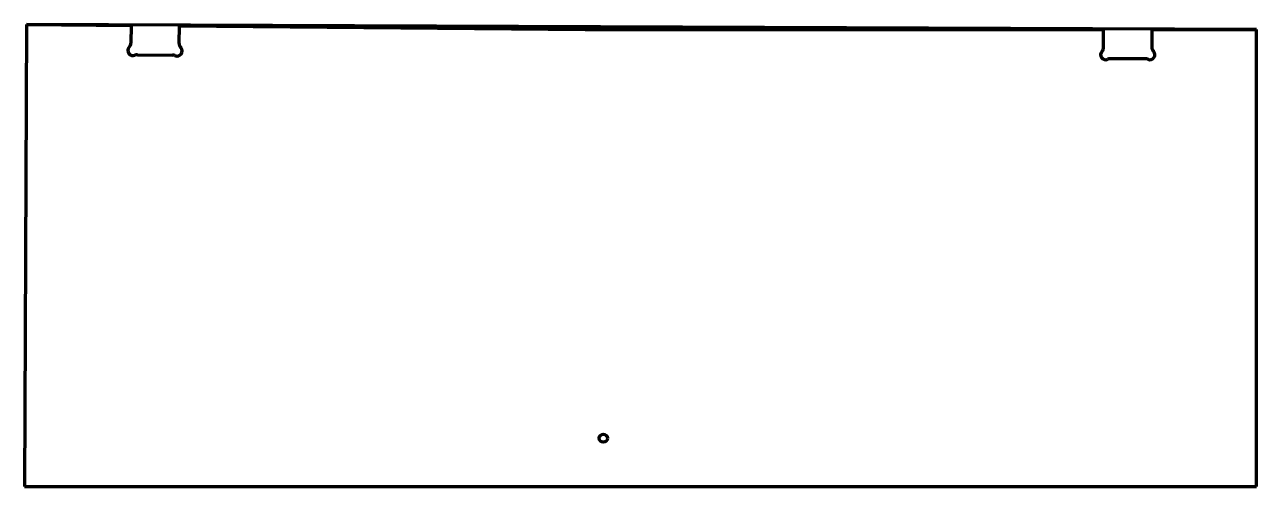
# Model space of a CAD drawing. Header units: inches. Extents: x 0 to 76.6, y 0 to 28.8.
import ezdxf

# ---------------------------------------------------------------- set-up
doc = ezdxf.new("R2010")
doc.units = ezdxf.units.IN
doc.header["$MEASUREMENT"] = 0
doc.layers.add('1', color=7, linetype='Continuous')

msp = doc.modelspace()

# ---------------------------------------------------------------- linework, layer by layer
at = {"color": 7, "lineweight": 90}
for p, q in [((0.125, 28.75), (0, 0)), ((0.125, 28.75), (6.625, 28.692)), ((76.625, 28.438), (0.125, 28.75)), ((9.625, 28.665), (34.875, 28.438)), ((34.875, 28.438), (67.125, 28.438)), ((70.125, 28.438), (76.625, 28.438)), ((76.625, 0), (76.625, 28.438)), ((0, 0), (76.625, 0))]:
    msp.add_line(p, q, dxfattribs=at)
at = {"layer": '1', "color": 7, "lineweight": 90}
for p, q in [((76.625, 28.438), (0.125, 28.75)), ((6.625, 28.692), (6.615, 27.601)), ((9.615, 27.574), (9.625, 28.665)), ((67.125, 27.347), (67.125, 28.438)), ((70.125, 28.438), (70.125, 27.347)), ((7.02, 26.875), (9.197, 26.856)), ((69.714, 26.625), (67.536, 26.625))]:
    msp.add_line(p, q, dxfattribs=at)
at = {"layer": '1', "color": 1, "lineweight": 90}
msp.add_line((76.625, 28.438), (0.125, 28.75), dxfattribs=at)
msp.add_circle((36, 3), 0.25, dxfattribs=at)
at = {"layer": '1', "color": 7, "lineweight": 90}
for centre, radius, start, end in [((6.24, 27.604), 0.375, 316.14301, 359.48476), ((6.736, 27.128), 0.312, 136.14301, 294.10474), ((7.017, 26.5), 0.375, 89.48476, 114.10474), ((9.194, 26.481), 0.375, 64.86479, 89.48476), ((9.486, 27.103), 0.312, 244.86479, 42.82652), ((9.99, 27.571), 0.375, 179.48476, 222.82652), ((67.25, 26.875), 0.312, 136.65824, 294.61998), ((66.75, 27.347), 0.375, 316.65824, 0), ((70, 26.875), 0.312, 245.38002, 43.34176), ((70.5, 27.347), 0.375, 180, 223.34176), ((67.536, 26.25), 0.375, 90, 114.61998), ((69.714, 26.25), 0.375, 65.38002, 90)]:
    msp.add_arc(centre, radius, start, end, dxfattribs=at)

doc.saveas('drawing.dxf')
